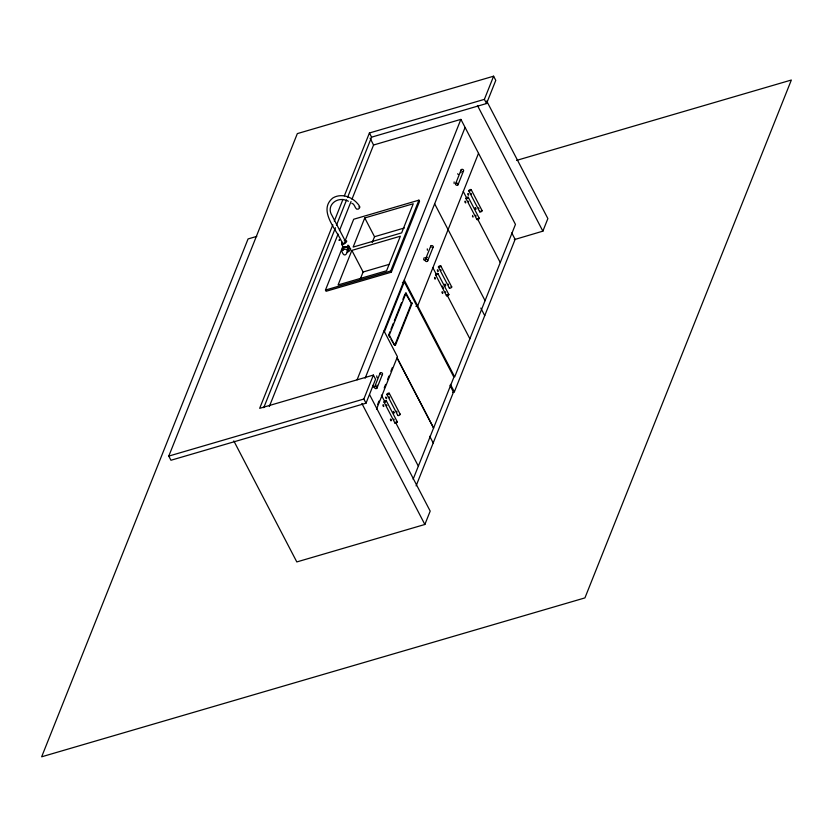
<?xml version="1.0" encoding="UTF-8"?>
<svg xmlns="http://www.w3.org/2000/svg" width="833" height="833" viewBox="0 0 833 833"><rect width="100%" height="100%" fill="white"/><g stroke="black" fill="none" stroke-linecap="round" stroke-linejoin="round"><path stroke-width="1.25" d="M383.888 406.181C383.17 407.826 382.357 403.172 383.659 405.182M438.293 271.204C437.564 272.828 436.773 268.205 438.064 270.204M473.269 216.913L472.519 216.778L472.675 215.403M342.873 250.306C340.551 244.048 351.859 247.547 347.548 251.826M348.392 201.232C337.188 195.338 325.672 205.616 331.961 215.445L345.56 241.549L344.352 243.33L342.467 243.507C338.011 231.095 316.957 210.624 332.908 197.942C340.947 193.079 351.536 196.578 357.326 203.335C358.919 204.98 361.199 207.729 358.263 209.125C354.993 210.624 355.066 203.523 351.849 203.314M348.454 250.098L347.673 248.005L348.6 245.641L349.423 247.724L347.996 251.358M427.277 248.869L427.402 250.223M426.902 257.335L426.829 257.907M461.045 171.681L461.076 172.775M332.836 224.775L259.667 408.337L373.392 375.069L375.558 379.234L366.01 403.193L170.952 460.253L168.787 456.088L297.329 133.613L493.615 76.199L495.781 80.364L486.545 103.531L371.591 137.153L347.517 197.536M334.283 221.151L342.946 199.41M344.383 195.786L369.415 132.988L484.379 99.366L493.615 76.199M263.759 407.67L335.48 227.732M336.449 225.316L346.559 199.951M269.33 406.525L338.073 234.063M339.458 230.585L351.037 201.524M351.953 199.243L373.611 144.89M345.081 240.852L353.692 219.246L418.926 200.159L419.561 201.367L391.333 272.193L326.088 291.279L325.464 290.061L342.686 246.849M342.509 248.869L343.456 246.495M347.663 248.015L347.049 247.453L347.996 245.079M348.121 248.671L349.058 246.297M348.392 249.379L349.339 247.005M351.859 250.4L338.094 284.948L386.574 270.767L400.35 236.218L351.859 250.4L363.105 271.995L360.252 279.138M364.76 217.944L353.15 247.068L401.641 232.886L413.251 203.762L364.76 217.944L374.527 236.718L372.205 242.538M391.333 272.193L390.698 270.985L418.926 200.159M357.086 379.796L460.836 119.483M365.135 378.224L465.043 127.564M384.513 331.555L404.307 281.908L402.391 282.47M389.782 337.292L388.553 335.272L389.99 331.669M390.948 329.274L393.343 323.277M394.301 320.872L401.475 302.868M402.912 299.266L404.817 294.466M366.01 403.193L363.844 399.028L373.392 375.069M406.046 293.049L411.419 303.368L412.21 303.139L395.467 345.143L394.696 345.403L389.303 335.053L406.046 293.049L405.296 293.268L411.44 303.399L394.696 345.403L391 339.312M374.621 386.918L380.108 373.153M425.278 259.834L430.765 246.068M455.661 183.583L461.149 169.817M376.953 388.136A1.322 1.083 21.7 0 0 375.673 386.408A1.322 1.083 21.7 0 0 374.725 388.032A1.322 1.083 21.7 0 0 376.953 388.136L382.441 374.371M427.6 261.052A1.322 1.083 21.7 0 0 426.329 259.323A1.322 1.083 21.7 0 0 425.382 260.958A1.322 1.083 21.7 0 0 427.6 261.052L433.087 247.286M457.994 184.801A1.322 1.083 21.7 0 0 456.723 183.083A1.322 1.083 21.7 0 0 455.776 184.707A1.322 1.083 21.7 0 0 457.994 184.801L463.481 171.036M377.568 404.63L378.984 401.058M384.211 387.959L385.637 384.377M387.532 379.619L388.959 376.037M390.864 371.279L392.281 367.697M376.547 409.138L397.445 356.722L383.992 330.888M478.486 153.387L417.697 305.888L415.938 306.398M413.116 479.235L453.902 377.172L404.307 281.908M416.104 485.868L453.464 392.145L449.976 385.45M452.579 392.405L454.349 391.885L515.127 239.383L511.764 232.928M233.813 440.907L296.808 561.931L424.861 524.478L430.192 511.108L369.592 394.686M542.814 231.293L547.875 218.579L486.68 101.012M342.675 242.642L342.467 243.507M342.207 242.132C338.562 249.025 352.057 239.352 344.216 240.706M376.703 375.881L377.099 377.818M376.953 386.314L377.005 385.138M347.132 252.212C348.663 251.847 352.078 249.39 350.079 247.953M358.836 206.959L359.804 207.001M411.44 303.399L412.21 303.139M256.803 236.385L248.067 238.936L41.65 756.801L584.933 597.896L791.35 80.02L516.585 160.394M374.527 236.718L404.369 227.982M363.105 271.995L389.209 264.353M325.464 290.061L390.698 270.985M514.284 239.633L542.866 231.157L477.465 105.52M388.553 335.272L389.303 335.053M394.675 345.372L395.467 345.143M168.787 456.088L363.844 399.028M423.612 258.188L426.985 257.251M454.11 181.927L454.162 183.593M373.059 385.262L373.476 387.272M386.97 405.577L386.377 404.765M424.132 260.188L423.56 259.365M347.049 247.453C345.143 245.548 341.238 247.568 342.821 250.212M465.345 201.19C463.825 200.691 466.074 204.616 465.762 202.096M458.15 174.482L457.702 173.722M471.52 194.172L471.176 193.537M478.975 208.5L478.642 207.854M468.646 201.815L468.302 201.169M476.101 216.132L475.695 215.237M441.126 270.423L440.792 269.777M448.591 284.751L448.248 284.105M445.717 292.383L445.374 291.748M389.594 397.768L389.178 396.862M397.049 412.096L396.633 411.19M394.176 419.728L393.832 419.082M445.52 284.532C444.041 282.502 445.384 287.572 445.738 285.292M393.988 411.866C392.489 409.826 393.853 414.928 394.207 412.637M391.114 419.509C389.625 417.479 390.979 422.55 391.333 420.269M484.379 99.366L486.545 103.531M471.186 189.685A1.322 0.541 -27.5 0 1 469.541 190.996A1.322 0.541 -27.5 0 1 469.281 190.07A1.322 0.541 -27.5 0 1 471.186 189.685L482.109 210.666M468.812 190.819L479.735 211.801M468.313 197.317A1.322 0.541 -27.5 0 1 466.667 198.629A1.322 0.541 -27.5 0 1 466.407 197.702A1.322 0.541 -27.5 0 1 468.313 197.317L479.246 218.308M463.294 191.507L466.865 198.389M477.601 219.006L500.269 262.53M465.939 198.452L476.872 219.433M434.649 203.814L485.066 300.661M480.818 308.106L484.733 315.634M440.792 265.935A1.322 0.541 -27.5 0 1 439.147 267.247A1.322 0.541 -27.5 0 1 438.887 266.321A1.322 0.541 -27.5 0 1 440.792 265.935L451.725 286.916M369.415 132.988L371.591 137.153M438.418 267.07L449.351 288.051M370.123 138.174L373.559 145.015L460.899 119.358L515.46 224.41L454.672 376.912L404.255 280.065M437.929 273.568A1.322 0.541 -27.5 0 1 436.273 274.88A1.322 0.541 -27.5 0 1 436.013 273.953A1.322 0.541 -27.5 0 1 437.929 273.568L448.852 294.559M432.9 267.757L436.482 274.64M442.438 286.094L443.635 288.385M447.206 295.257L469.874 338.781M435.555 274.703L446.478 295.684M450.424 384.357L454.349 391.885M341.832 244.558L343.946 248.598M397.185 357.992L433.639 428.006M397.154 358.128L433.535 428.006M429.724 436.284L433.202 442.979M389.261 393.28A1.322 0.541 -27.5 0 1 387.616 394.592A1.322 0.541 -27.5 0 1 387.355 393.665A1.322 0.541 -27.5 0 1 389.261 393.28L400.184 414.261M386.887 394.405L397.81 415.396M386.387 400.912A1.322 0.541 -27.5 0 1 384.742 402.224A1.322 0.541 -27.5 0 1 384.482 401.298A1.322 0.541 -27.5 0 1 386.387 400.912L397.31 421.894M381.368 395.102L384.94 401.975M395.675 422.602L418.333 466.126M384.013 402.047L394.936 423.029M361.866 403.453L424.861 524.478M468.552 194.204C466.907 191.548 468.51 197.359 468.625 194.464M442.75 292.414C441.105 289.707 442.698 295.59 442.823 292.675M435.295 278.087C433.847 275.4 434.868 280.898 435.409 278.607M380.212 374.267A1.322 1.083 21.7 0 1 380.535 372.767A1.322 1.083 21.7 0 1 382.326 373.257A1.322 1.083 21.7 0 1 382.003 374.756M395.977 421.925A1.322 0.541 -27.5 0 1 397.31 422.05A1.322 0.541 -27.5 0 1 395.665 423.206A1.322 0.541 -27.5 0 1 395.175 422.487M399.465 414.084A1.322 0.541 -27.5 0 1 400.142 414.542A1.322 0.541 -27.5 0 1 398.736 415.521A1.322 0.541 -27.5 0 1 397.81 415.24M431.098 247.422A1.322 1.083 21.7 0 1 431.015 245.787A1.322 1.083 21.7 0 1 432.921 246.089A1.322 1.083 21.7 0 1 432.66 247.672M450.997 286.739A1.322 0.541 -27.5 0 1 451.642 287.26A1.322 0.541 -27.5 0 1 450.07 288.228A1.322 0.541 -27.5 0 1 449.435 287.708M447.821 294.455A1.322 0.541 -27.5 0 1 448.768 294.903A1.322 0.541 -27.5 0 1 446.925 295.902A1.322 0.541 -27.5 0 1 446.936 294.944M461.034 170.369A1.322 1.083 21.7 0 1 462.096 169.307A1.322 1.083 21.7 0 1 463.565 170.286A1.322 1.083 21.7 0 1 462.752 171.525M478.517 218.121A1.322 0.541 -27.5 0 1 479.058 218.777A1.322 0.541 -27.5 0 1 477.247 219.652A1.322 0.541 -27.5 0 1 477.33 218.694M481.88 210.478A1.322 0.541 -27.5 0 1 481.651 211.415A1.322 0.541 -27.5 0 1 479.975 211.988A1.322 0.541 -27.5 0 1 480.204 211.061M385.804 397.216C385.939 400.683 387.678 397.195 385.804 397.216M475.185 207.948C475.331 211.415 477.07 207.927 475.185 207.948M341.676 250.483C344.966 263.082 352.265 244.329 341.676 250.483M339.093 240.102L339.854 239.758L339.093 240.102"/></g></svg>
